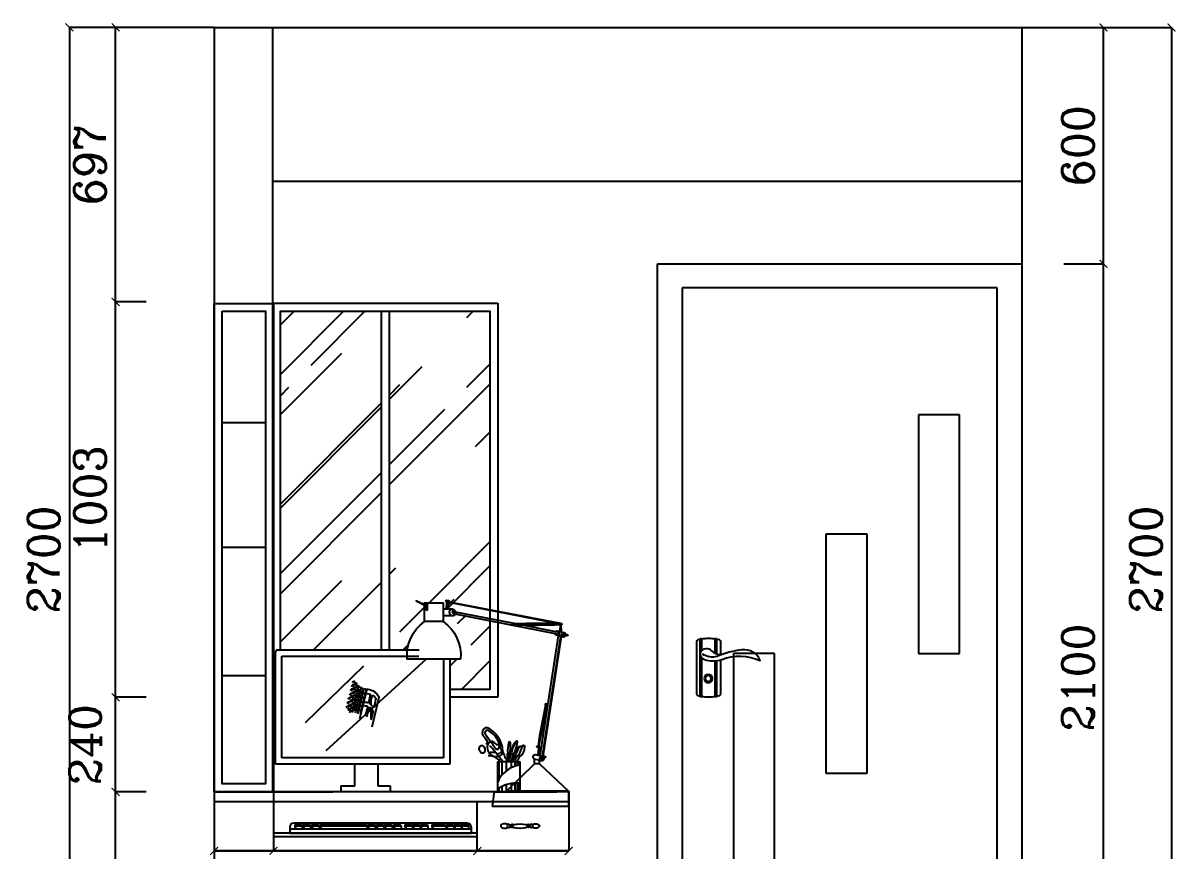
# Model space of a CAD drawing. Header units: millimetres. Extents: x 512961 to 1001058, y -961995 to -458543.
# Drawn here: x 915978 to 918904, y -885479 to -883378 of the extents above; entities that cross this region are included whole.
import ezdxf

# ---------------------------------------------------------------- set-up
doc = ezdxf.new("R2010")
doc.units = ezdxf.units.MM
doc.header["$MEASUREMENT"] = 0
doc.header["$PDMODE"] = 3
doc.linetypes.add('CONTINOUS', pattern=[0])
doc.layers.get('0').update_dxf_attribs({"linetype": 'CONTINUOUS'})
doc.layers.get('DEFPOINTS').update_dxf_attribs({"linetype": 'CONTINUOUS'})
for name, color, linetype in [('3', 44, 'CONTINUOUS'), ('7', 7, 'CONTINUOUS'), ('LAYER3', 4, 'CONTINUOUS'), ('LAYER6', 251, 'CONTINUOUS'), ('O', 7, 'CONTINUOUS'), ('PUB_DIM', 2, 'CONTINUOUS'), ('txt', 7, 'CONTINUOUS'), ('WINDOW', 5, 'CONTINUOUS'), ('墙层5', 5, 'CONTINUOUS'), ('家具内线', 8, 'CONTINUOUS'), ('家具外线', 4, 'CONTINUOUS'), ('衣服', 7, 'CONTINUOUS')]:
    doc.layers.add(name, color=color, linetype=linetype)
doc.styles.get("Standard").update_dxf_attribs({"font": 'complex.shx', "bigfont": 'hzxy.shx'})
doc.dimstyles.new('LMDIM40', dxfattribs={"dimtxt": 80, "dimasz": 20, "dimexe": 0, "dimexo": 0, "dimgap": 25, "dimtad": 1, "dimdec": 0, "dimzin": 0, "dimdsep": 46, "dimtxsty": 'Standard', "dimblk1": 'DOT', "dimblk2": 'DOT', "dimsah": 1, "dimcen": 0, "dimclrd": 2, "dimclre": 2, "dimclrt": 2, "dimadec": 0, "dimazin": 0, "dimtfac": 1, "dimtdec": 0, "dimtmove": 2, "dimatfit": 3, "dimldrblk": 'DOT', "dimfxl": 0, "dimtolj": 1, "dimtzin": 0, "dimarcsym": 0})
pattern_1 = [(45, (19518.77, 24965), (203.646753, 543.05801), [3600, -480, 1200, -240]), (45, (19659.63, 25275.56), (-395.41411, 56.00286), [720, -79.2, 1440, -180]), (45, (19459.37, 25194.1), (768.766493, 996.172033), [1920, -336, 960, -240])]

# ---------------------------------------------------------------- blocks, each defined once
blk = doc.blocks.new('_ArchTick')
at = {"color": 0, "linetype": 'ByBlock', "const_width": 0.15}
blk.add_lwpolyline([(-0.5, -0.5), (0.5, 0.5)], dxfattribs=at)
blk = doc.blocks.new('*D1016')
at = {"layer": 'DEFPOINTS', "color": 0}
for p in [(916212.8, -885329.1), (916290.5, -885329.1), (916290.5, -886039.1)]:
    blk.add_point(p, dxfattribs=at)
at = {"layer": 'txt', "color": 2, "lineweight": -2}
for p, q in [((916290.5, -885329.1), (916212.8, -885329.1)), ((916212.8, -886039.1), (916212.8, -885329.1)), ((916290.5, -886039.1), (916212.8, -886039.1))]:
    blk.add_line(p, q, dxfattribs=at)
at = {"layer": 'txt', "color": 2, "lineweight": -2, "xscale": 20, "yscale": 20, "zscale": 20}
for p, rotation in [((916212.8, -885329.1), 90), ((916212.8, -886039.1), 270)]:
    blk.add_blockref('_ArchTick', p, dxfattribs=dict(at, rotation=rotation))
at = {"layer": 'txt', "color": 2, "insert": (916147.8, -885684.1), "char_height": 80, "attachment_point": 5, "rotation": 90}
blk.add_mtext('\\A1;710', dxfattribs=at)
blk = doc.blocks.new('_DOT')
at = {"color": 0, "linetype": 'ByBlock'}
blk.add_line((-0.5, 0), (-1, 0), dxfattribs=at)
at = {"color": 0, "linetype": 'ByBlock', "const_width": 0.5}
blk.add_lwpolyline([(-0.25, 0, 1), (0.25, 0, 1)], format="xyb", close=True, dxfattribs=at)
blk = doc.blocks.new('DOT')
at = {"color": 0, "linetype": 'ByBlock'}
blk.add_line((-0.35, 0), (-1, 0), dxfattribs=at)
at = {"color": 0, "linetype": 'ByBlock', "const_width": 0.35}
blk.add_lwpolyline([(-0.175, 0, 1), (0.175, 0, 1)], format="xyb", close=True, dxfattribs=at)
blk = doc.blocks.new('*D1017')
at = {"layer": 'DEFPOINTS', "color": 0}
for p in [(916212.8, -885089.1), (916290.5, -885089.1), (916290.5, -885329.1)]:
    blk.add_point(p, dxfattribs=at)
at = {"layer": 'txt', "color": 2, "lineweight": -2}
for p, q in [((916290.5, -885089.1), (916212.8, -885089.1)), ((916212.8, -885329.1), (916212.8, -885089.1)), ((916290.5, -885329.1), (916212.8, -885329.1))]:
    blk.add_line(p, q, dxfattribs=at)
at = {"layer": 'txt', "color": 2, "lineweight": -2, "xscale": 20, "yscale": 20, "zscale": 20}
for p, rotation in [((916212.8, -885089.1), 90), ((916212.8, -885329.1), 270)]:
    blk.add_blockref('_ArchTick', p, dxfattribs=dict(at, rotation=rotation))
at = {"layer": 'txt', "color": 2, "insert": (916135.3, -885209.1), "char_height": 80, "attachment_point": 5, "rotation": 90}
blk.add_mtext('\\A1;240', dxfattribs=at)
blk = doc.blocks.new('*D1018')
at = {"layer": 'DEFPOINTS', "color": 0}
for p in [(916212.8, -884085.7), (916290.5, -884085.7), (916290.5, -885089.1)]:
    blk.add_point(p, dxfattribs=at)
at = {"layer": 'txt', "color": 2, "lineweight": -2}
for p, q in [((916290.5, -884085.7), (916212.8, -884085.7)), ((916212.8, -885089.1), (916212.8, -884085.7)), ((916290.5, -885089.1), (916212.8, -885089.1))]:
    blk.add_line(p, q, dxfattribs=at)
at = {"layer": 'txt', "color": 2, "lineweight": -2, "xscale": 20, "yscale": 20, "zscale": 20}
for p, rotation in [((916212.8, -884085.7), 90), ((916212.8, -885089.1), 270)]:
    blk.add_blockref('_ArchTick', p, dxfattribs=dict(at, rotation=rotation))
at = {"layer": 'txt', "color": 2, "insert": (916147.8, -884587.4), "char_height": 80, "attachment_point": 5, "rotation": 90}
blk.add_mtext('\\A1;1003', dxfattribs=at)
blk = doc.blocks.new('*D1019')
at = {"layer": 'DEFPOINTS', "color": 0}
for p in [(916212.8, -883389.1), (916462.8, -883389.1), (916290.5, -884085.7)]:
    blk.add_point(p, dxfattribs=at)
at = {"layer": 'txt', "color": 2, "lineweight": -2}
for p, q in [((916462.8, -883389.1), (916212.8, -883389.1)), ((916212.8, -884085.7), (916212.8, -883389.1)), ((916290.5, -884085.7), (916212.8, -884085.7))]:
    blk.add_line(p, q, dxfattribs=at)
at = {"layer": 'txt', "color": 2, "lineweight": -2, "xscale": 20, "yscale": 20, "zscale": 20}
for p, rotation in [((916212.8, -883389.1), 90), ((916212.8, -884085.7), 270)]:
    blk.add_blockref('_ArchTick', p, dxfattribs=dict(at, rotation=rotation))
at = {"layer": 'txt', "color": 2, "insert": (916147.8, -883737.4), "char_height": 80, "attachment_point": 5, "rotation": 90}
blk.add_mtext('\\A1;697', dxfattribs=at)
blk = doc.blocks.new('*D1020')
at = {"layer": 'DEFPOINTS', "color": 0}
for p in [(916462.8, -883389.1), (916095.3, -886089.1), (916290.5, -886089.1)]:
    blk.add_point(p, dxfattribs=at)
at = {"layer": 'txt', "color": 2, "lineweight": -2}
for p, q in [((916462.8, -883389.1), (916095.3, -883389.1)), ((916095.3, -883389.1), (916095.3, -886089.1)), ((916290.5, -886089.1), (916095.3, -886089.1))]:
    blk.add_line(p, q, dxfattribs=at)
at = {"layer": 'txt', "color": 2, "lineweight": -2, "xscale": 20, "yscale": 20, "zscale": 20}
for p, rotation in [((916095.3, -883389.1), 90), ((916095.3, -886089.1), 270)]:
    blk.add_blockref('_ArchTick', p, dxfattribs=dict(at, rotation=rotation))
at = {"layer": 'txt', "color": 2, "insert": (916030.3, -884739.1), "char_height": 80, "attachment_point": 5, "rotation": 90}
blk.add_mtext('\\A1;2700', dxfattribs=at)
blk = doc.blocks.new('*D1026')
at = {"layer": 'DEFPOINTS', "color": 0}
for p in [(918619.2, -883989.1), (918720.1, -883989.1), (918619.2, -886089.1)]:
    blk.add_point(p, dxfattribs=at)
at = {"layer": 'txt', "color": 2, "lineweight": -2}
for p, q in [((918619.2, -883989.1), (918720.1, -883989.1)), ((918720.1, -886089.1), (918720.1, -883989.1)), ((918619.2, -886089.1), (918720.1, -886089.1))]:
    blk.add_line(p, q, dxfattribs=at)
at = {"layer": 'txt', "color": 2, "lineweight": -2, "xscale": 20, "yscale": 20, "zscale": 20}
for p, rotation in [((918720.1, -883989.1), 90), ((918720.1, -886089.1), 270)]:
    blk.add_blockref('_ArchTick', p, dxfattribs=dict(at, rotation=rotation))
at = {"layer": 'txt', "color": 2, "insert": (918655.1, -885039.1), "char_height": 80, "attachment_point": 5, "rotation": 90}
blk.add_mtext('\\A1;2100', dxfattribs=at)
blk = doc.blocks.new('*D1027')
at = {"layer": 'DEFPOINTS', "color": 0}
for p in [(918513.5, -883389.1), (918720.1, -883389.1), (918619.2, -883989.1)]:
    blk.add_point(p, dxfattribs=at)
at = {"layer": 'txt', "color": 2, "lineweight": -2}
for p, q in [((918513.5, -883389.1), (918720.1, -883389.1)), ((918720.1, -883989.1), (918720.1, -883389.1)), ((918619.2, -883989.1), (918720.1, -883989.1))]:
    blk.add_line(p, q, dxfattribs=at)
at = {"layer": 'txt', "color": 2, "lineweight": -2, "xscale": 20, "yscale": 20, "zscale": 20}
for p, rotation in [((918720.1, -883389.1), 90), ((918720.1, -883989.1), 270)]:
    blk.add_blockref('_ArchTick', p, dxfattribs=dict(at, rotation=rotation))
at = {"layer": 'txt', "color": 2, "insert": (918655.1, -883689.1), "char_height": 80, "attachment_point": 5, "rotation": 90}
blk.add_mtext('\\A1;600', dxfattribs=at)
blk = doc.blocks.new('*D1028')
at = {"layer": 'DEFPOINTS', "color": 0}
for p in [(918513.5, -883389.1), (918619.2, -886089.1), (918892.8, -886089.1)]:
    blk.add_point(p, dxfattribs=at)
at = {"layer": 'txt', "color": 2, "lineweight": -2}
for p, q in [((918513.5, -883389.1), (918892.8, -883389.1)), ((918892.8, -883389.1), (918892.8, -886089.1)), ((918619.2, -886089.1), (918892.8, -886089.1))]:
    blk.add_line(p, q, dxfattribs=at)
at = {"layer": 'txt', "color": 2, "lineweight": -2, "xscale": 20, "yscale": 20, "zscale": 20}
for p, rotation in [((918892.8, -883389.1), 90), ((918892.8, -886089.1), 270)]:
    blk.add_blockref('_ArchTick', p, dxfattribs=dict(at, rotation=rotation))
at = {"layer": 'txt', "color": 2, "insert": (918827.8, -884739.1), "char_height": 80, "attachment_point": 5, "rotation": 90}
blk.add_mtext('\\A1;2700', dxfattribs=at)
blk = doc.blocks.new('A$C01DA1DB4')
at = {"layer": '3'}
for p, q in [((9, 147.8), (9, 2.1)), ((13, 148.4), (13, 50.1)), ((47, 148.4), (47, 57.3)), ((51, 147.8), (51, 56.9)), ((13, 30.7), (13, 1.5)), ((47, 39.1), (47, 1.5)), ((51, 40.8), (51, 2.1))]:
    blk.add_line(p, q, dxfattribs=at)
at = {"layer": '7'}
for points in [[(60, 55), (60, 141.5, 0.317837), (56.7, 146.2, 0.020494), (51, 147.8, 0.498427), (47, 148.4, 0.087848), (13, 148.4, 0.497981), (9, 147.8, 0.020494), (3.3, 146.2, 0.317837), (0, 141.5), (0, 8.4, 0.317837), (3.3, 3.7, 0.020494), (9, 2.1, 0.497981), (13, 1.5, 0.087848), (47, 1.5, 0.498427), (51, 2.1, 0.020494), (56.7, 3.7, 0.317837), (60, 8.4), (60, 41.8)], [(66.2, 40.4, 0.295184), (41.5, 35, -0.4517), (11.2, 32.2, -0.511556), (19.2, 53.7, -0.169061), (63.4, 53.9, 0.203923), (160.8, 56.8, -0.351886), (114.6, 29.6, -0.07865), (51.9, 46.3, 0.206613), (15, 40.6)]]:
    blk.add_lwpolyline(points, format="xyb", dxfattribs=at)
blk = doc.blocks.new('A$C2AD01419')
at = {"color": 0, "linetype": 'CONTINOUS', "ltscale": 300}
blk.add_blockref('A$C01DA1DB4', (0, -0.8), dxfattribs=at)
blk = doc.blocks.new('A$C4896531B')
at = {"layer": 'O', "color": 7}
for radius in [10.5, 7.5]:
    blk.add_circle((131.7, 46.7), radius, dxfattribs=at)
at = {"layer": 'O', "color": 7, "rotation": 180}
blk.add_blockref('A$C2AD01419', (160.8, 148.3), dxfattribs=at)
blk = doc.blocks.new('A$C0ECD4FA4')
at = {"color": 8}
for centre in [(21, 6.3), (81.2, 6.3)]:
    blk.add_circle(centre, 4.4, dxfattribs=at)
for centre, start, end in [((29.6, 6.3), 44.0172, 308.4791), ((72.5, 6.3), 231.5209, 135.9828)]:
    blk.add_arc(centre, 4.4, start, end, dxfattribs=at)
blk.add_ellipse((10.5, 6.3), major_axis=(-10.5, 0), ratio=0.554056, start_param=3.829133, end_param=8.737237, dxfattribs=at)
at = {"color": 8, "extrusion": (0, 0, -1)}
blk.add_ellipse((51.1, 6), major_axis=(22, 0), ratio=0.272936, dxfattribs=at)
blk.add_ellipse((91.7, 6.3), major_axis=(10.5, 0), ratio=0.554056, start_param=3.829133, end_param=8.737237, dxfattribs=at)
blk = doc.blocks.new('ncf')
at = {"layer": '家具内线'}
for p, q in [((25486.3, -7437.2), (25488.6, -7441)), ((25488.6, -7449.2), (25488.6, -7441)), ((25488.6, -7441), (25504.7, -7441)), ((25507.2, -7437.2), (25509.5, -7441)), ((25509.5, -7449.2), (25509.5, -7441)), ((25509.5, -7441), (25525.5, -7441)), ((25529.1, -7437.2), (25531.4, -7441)), ((25531.4, -7449.2), (25531.4, -7441)), ((25531.4, -7441), (25547.5, -7441)), ((25552.3, -7441), (25669, -7441)), ((25552.3, -7449.2), (25552.3, -7441)), ((25671.4, -7437.2), (25673.7, -7441)), ((25673.7, -7449.2), (25673.7, -7441)), ((25673.7, -7441), (25689.8, -7441)), ((25687.5, -7437.2), (25687.5, -7441)), ((25693.4, -7437.2), (25695.7, -7441)), ((25695.7, -7449.2), (25695.7, -7441)), ((25695.7, -7441), (25711.8, -7441)), ((25714.2, -7437.2), (25716.5, -7441)), ((25716.5, -7449.2), (25716.5, -7441)), ((25716.5, -7441), (25732.6, -7441)), ((25737.3, -7437.2), (25739.6, -7441)), ((25739.6, -7449.2), (25739.6, -7441)), ((25739.6, -7441), (25755.7, -7441)), ((25765.8, -7437.2), (25768.1, -7441)), ((25768.1, -7449.2), (25768.1, -7441)), ((25768.1, -7441), (25784.2, -7441)), ((25785.5, -7437.2), (25787.8, -7441)), ((25787.8, -7441), (25803.8, -7441)), ((25787.8, -7449.2), (25787.8, -7441)), ((25805.2, -7437.2), (25807.5, -7441)), ((25807.5, -7449.2), (25807.5, -7441)), ((25807.5, -7441), (25823.6, -7441)), ((25834.4, -7437.2), (25836.7, -7441)), ((25836.7, -7449.2), (25836.7, -7441)), ((25836.7, -7441), (25852.8, -7441)), ((25852.9, -7441), (25869, -7441)), ((25871.2, -7437.2), (25873.5, -7441)), ((25873.5, -7449.2), (25873.5, -7441)), ((25873.5, -7441), (25889.6, -7441)), ((25890.2, -7437.2), (25892.5, -7441)), ((25892.5, -7449.2), (25892.5, -7441)), ((25892.5, -7441), (25908.6, -7441)), ((25908.5, -7437.2), (25910.8, -7441)), ((25910.8, -7449.2), (25910.8, -7441)), ((25910.8, -7441), (25926.9, -7441))]:
    blk.add_line(p, q, dxfattribs=at)
at = {"layer": '家具外线', "color": 44}
for p, q in [((25473, -7444.2), (25473, -7459.2)), ((25933, -7449.2), (25473, -7449.2)), ((25473, -7459.2), (25933, -7459.2)), ((25923, -7434.2), (25483, -7434.2)), ((25486.3, -7437.2), (25502.4, -7437.2)), ((25486.3, -7445.4), (25486.3, -7437.2)), ((25486.3, -7445.4), (25488.6, -7449.2)), ((25502.4, -7437.2), (25504.7, -7441)), ((25504.7, -7441), (25504.7, -7449.2)), ((25507.2, -7437.2), (25523.3, -7437.2)), ((25507.2, -7445.4), (25507.2, -7437.2)), ((25509.5, -7449.2), (25507.2, -7445.4)), ((25523.3, -7437.2), (25525.5, -7441)), ((25525.5, -7441), (25525.5, -7449.2)), ((25529.1, -7437.2), (25545.2, -7437.2)), ((25529.1, -7445.4), (25529.1, -7437.2)), ((25531.4, -7449.2), (25529.1, -7445.4)), ((25545.2, -7437.2), (25547.5, -7441)), ((25547.5, -7441), (25547.5, -7449.2)), ((25550, -7437.2), (25663.1, -7437.2)), ((25550, -7445.4), (25550, -7437.2)), ((25550, -7437.2), (25552.3, -7441)), ((25552.3, -7449.2), (25550, -7445.4)), ((25663.1, -7437.2), (25663.1, -7441)), ((25669, -7441), (25663.1, -7437.2)), ((25669, -7441), (25669, -7449.2)), ((25671.4, -7437.2), (25687.5, -7437.2)), ((25671.4, -7445.4), (25671.4, -7437.2)), ((25671.4, -7445.4), (25673.7, -7449.2)), ((25687.5, -7437.2), (25689.8, -7441)), ((25689.8, -7441), (25689.8, -7449.2)), ((25693.4, -7437.2), (25709.5, -7437.2)), ((25693.4, -7445.4), (25693.4, -7437.2)), ((25693.4, -7445.4), (25695.7, -7449.2)), ((25709.5, -7437.2), (25711.8, -7441)), ((25711.8, -7441), (25711.8, -7449.2)), ((25714.2, -7437.2), (25730.3, -7437.2)), ((25714.2, -7445.4), (25714.2, -7437.2)), ((25714.2, -7445.4), (25716.5, -7449.2)), ((25730.3, -7437.2), (25732.6, -7441)), ((25732.6, -7441), (25732.6, -7449.2)), ((25737.3, -7437.2), (25753.4, -7437.2)), ((25737.3, -7445.4), (25737.3, -7437.2)), ((25737.3, -7445.4), (25739.6, -7449.2)), ((25753.4, -7437.2), (25755.7, -7441)), ((25755.7, -7441), (25755.7, -7449.2)), ((25765.8, -7437.2), (25781.9, -7437.2)), ((25765.8, -7445.4), (25765.8, -7437.2)), ((25765.8, -7445.4), (25768.1, -7449.2)), ((25781.9, -7437.2), (25784.2, -7441)), ((25784.2, -7441), (25784.2, -7449.2)), ((25785.5, -7437.2), (25801.6, -7437.2)), ((25785.5, -7445.4), (25785.5, -7437.2)), ((25785.5, -7445.4), (25787.8, -7449.2)), ((25801.6, -7437.2), (25803.8, -7441)), ((25803.8, -7441), (25803.8, -7449.2)), ((25805.2, -7445.4), (25805.2, -7437.2)), ((25805.2, -7437.2), (25821.3, -7437.2)), ((25805.2, -7445.4), (25807.5, -7449.2)), ((25821.3, -7437.2), (25823.6, -7441)), ((25823.6, -7441), (25823.6, -7449.2)), ((25834.4, -7437.2), (25850.5, -7437.2)), ((25834.4, -7445.4), (25834.4, -7437.2)), ((25834.4, -7445.4), (25836.7, -7449.2)), ((25850.6, -7437.2), (25866.7, -7437.2)), ((25866.7, -7437.2), (25869, -7441)), ((25869, -7441), (25869, -7449.2)), ((25871.2, -7445.4), (25871.2, -7437.2)), ((25871.2, -7437.2), (25887.3, -7437.2)), ((25871.2, -7445.4), (25873.5, -7449.2)), ((25887.3, -7437.2), (25889.6, -7441)), ((25889.6, -7441), (25889.6, -7449.2)), ((25890.2, -7437.2), (25906.3, -7437.2)), ((25890.2, -7445.4), (25890.2, -7437.2)), ((25890.2, -7445.4), (25892.5, -7449.2)), ((25906.3, -7437.2), (25908.5, -7441)), ((25908.5, -7437.2), (25924.6, -7437.2)), ((25908.5, -7445.4), (25908.5, -7437.2)), ((25908.6, -7441), (25908.6, -7449.2)), ((25924.6, -7437.2), (25926.9, -7441)), ((25926.9, -7441), (25926.9, -7449.2)), ((25933, -7444.2), (25933, -7459.2))]:
    blk.add_line(p, q, dxfattribs=at)
at = {"layer": '家具外线'}
blk.add_line((25550, -7445.4), (25550, -7437.2), dxfattribs=at)
at = {"layer": '家具外线', "color": 44}
for centre, start, end in [((25483, -7444.2), 90, 180), ((25923, -7444.2), 0, 90)]:
    blk.add_arc(centre, 10, start, end, dxfattribs=at)
blk = doc.blocks.new('*D1184')
at = {"layer": 'DEFPOINTS', "color": 0}
for p in [(916462.8, -885479.1), (916613.5, -885479.1), (916613.5, -885479.1)]:
    blk.add_point(p, dxfattribs=at)
at = {"layer": 'txt', "color": 2, "lineweight": -2}
for p, q in [((916462.8, -885479.1), (916462.8, -885479.1)), ((916462.8, -885479.1), (916613.5, -885479.1)), ((916613.5, -885479.1), (916613.5, -885479.1))]:
    blk.add_line(p, q, dxfattribs=at)
at = {"layer": 'txt', "color": 2, "lineweight": -2, "xscale": 20, "yscale": 20, "zscale": 20, "rotation": 180}
blk.add_blockref('_ArchTick', (916462.8, -885479.1), dxfattribs=at)
at = {"layer": 'txt', "color": 2, "lineweight": -2, "xscale": 20, "yscale": 20, "zscale": 20}
blk.add_blockref('_ArchTick', (916613.5, -885479.1), dxfattribs=at)
at = {"layer": 'txt', "color": 2, "insert": (916538.2, -885636.6), "char_height": 80, "attachment_point": 5}
blk.add_mtext('\\A1;151', dxfattribs=at)
blk = doc.blocks.new('*D1185')
at = {"layer": 'DEFPOINTS', "color": 0}
for p in [(916613.5, -885479.1), (917130.8, -885479.1), (917130.8, -885479.1)]:
    blk.add_point(p, dxfattribs=at)
at = {"layer": 'txt', "color": 2, "lineweight": -2}
for p, q in [((916613.5, -885479.1), (916613.5, -885479.1)), ((916613.5, -885479.1), (917130.8, -885479.1)), ((917130.8, -885479.1), (917130.8, -885479.1))]:
    blk.add_line(p, q, dxfattribs=at)
at = {"layer": 'txt', "color": 2, "lineweight": -2, "xscale": 20, "yscale": 20, "zscale": 20, "rotation": 180}
blk.add_blockref('_ArchTick', (916613.5, -885479.1), dxfattribs=at)
at = {"layer": 'txt', "color": 2, "lineweight": -2, "xscale": 20, "yscale": 20, "zscale": 20}
blk.add_blockref('_ArchTick', (917130.8, -885479.1), dxfattribs=at)
at = {"layer": 'txt', "color": 2, "insert": (916872.2, -885613.6), "char_height": 80, "attachment_point": 5}
blk.add_mtext('\\A1;517', dxfattribs=at)
blk = doc.blocks.new('*D1186')
at = {"layer": 'DEFPOINTS', "color": 0}
for p in [(917130.8, -885479.1), (917362.8, -885479.1), (917362.8, -885479.1)]:
    blk.add_point(p, dxfattribs=at)
at = {"layer": 'txt', "color": 2, "lineweight": -2}
for p, q in [((917130.8, -885479.1), (917130.8, -885479.1)), ((917130.8, -885479.1), (917362.8, -885479.1)), ((917362.8, -885479.1), (917362.8, -885479.1))]:
    blk.add_line(p, q, dxfattribs=at)
at = {"layer": 'txt', "color": 2, "lineweight": -2, "xscale": 20, "yscale": 20, "zscale": 20, "rotation": 180}
blk.add_blockref('_ArchTick', (917130.8, -885479.1), dxfattribs=at)
at = {"layer": 'txt', "color": 2, "lineweight": -2, "xscale": 20, "yscale": 20, "zscale": 20}
blk.add_blockref('_ArchTick', (917362.8, -885479.1), dxfattribs=at)
at = {"layer": 'txt', "color": 2, "insert": (917246.8, -885636.6), "char_height": 80, "attachment_point": 5}
blk.add_mtext('\\A1;232', dxfattribs=at)

msp = doc.modelspace()

# ---------------------------------------------------------------- hatches: boundary and pattern name
at = {"layer": 'txt'}
h = msp.add_hatch(dxfattribs=at)
h.set_pattern_fill('AR-RROOF', color=252, scale=240, angle=45, style=0)
h.set_pattern_definition(pattern_1)
h.paths.add_polyline_path([(916886.8, -884109.1), (916630.9, -884109.1), (916630.9, -884969.1), (916886.8, -884969.1)])
h = msp.add_hatch(dxfattribs=at)
h.set_pattern_fill('AR-RROOF', color=252, scale=240, angle=45, style=0)
h.set_pattern_definition(pattern_1)
h.paths.add_polyline_path([(917162.8, -884109.1), (916906.8, -884109.1), (916906.8, -884969.1), (916953.1, -884969.1, -0.213192), (916997.1, -884897.1), (916997.1, -884855.6), (916975.5, -884844.6), (916975.7, -884844.1), (916975.5, -884844), (916975.5, -884844.6), (916975.7, -884844.1), (916986, -884849.3), (917052.7, -884849.3), (917052.8, -884847.5, -1.141397), (917055, -884843.3), (917055.3, -884843.4), (917056.6, -884865.4), (917064.3, -884865.4, -0.439171), (917075.3, -884872.9), (917162.8, -884890)])
h.paths.add_polyline_path([(917058.6, -884844, 0.066885), (917058.3, -884843.9, -0.037782)], flags=16)
at = {"layer": '家具外线'}
h = msp.add_hatch(dxfattribs=at)
h.set_pattern_fill('ANSI31', color=256, scale=500, style=0)
h.set_pattern_definition([(45, (316076.19, -352326.09), (-44.194174, 44.194174), [])])
h.paths.add_polyline_path([(917162.8, -885069.1), (917162.8, -884889.4), (917104.9, -884878, -0.174916), (917100.5, -884882.3, -0.083987), (917098.8, -884882.6), (917074.2, -884882.6), (917074.2, -884897.1, -0.273505), (917118.5, -884992.6), (917061.1, -884992.6), (917061.1, -885069.1)])
at = {"layer": '衣服'}
h = msp.add_hatch(dxfattribs=at)
h.set_pattern_fill('ANSI31', color=44, scale=26.5335, angle=42.7614, style=0)
h.set_pattern_definition([(92.238647, (926286.877, -890588.0208), (2.65132495, 0.1036447), [])])
edge = h.paths.add_edge_path()
edge.add_ellipse((917224.3, -884903.5), major_axis=(1.07, 1.07), ratio=1, start_angle=252.8132, end_angle=356.7456)
edge.add_ellipse((917291.5, -889513.9), major_axis=(-30.8, 4611.7), ratio=1, start_angle=358.9884, end_angle=360.4382, ccw=False)
edge.add_ellipse((917344, -884903.2), major_axis=(1.45, 1.45), ratio=1, start_angle=110.2784, end_angle=168.295)
edge.add_line((917342.3, -884904.3), (917342.3, -884904.4))
edge.add_ellipse((917278.1, -883487.3), major_axis=(-1003.1, 1003.1), ratio=1, start_angle=132.8572, end_angle=137.5949, ccw=False)
h = msp.add_hatch(dxfattribs=at)
h.set_pattern_fill('ANSI31', color=44, scale=39.80025, style=0)
h.set_pattern_definition([(135, (926057.918, -890937.6303), (2.8143027, 2.8143027), [])])
edge = h.paths.add_edge_path()
edge.add_ellipse((917303.9, -885108.1), major_axis=(0.684, 0.684), ratio=1, start_angle=225.4892, end_angle=229.9626)
edge.add_line((917304, -885109.1), (917306.9, -885109.1))
edge.add_ellipse((912336.6, -884218.5), major_axis=(-4960, 946.1), ratio=1, start_angle=179.4275, end_angle=180.6408, ccw=False)
edge.add_line((917286.9, -885214.1), (917284.8, -885213.5))
edge.add_ellipse((918696.9, -885419.1), major_axis=(1009, 1009), ratio=1, start_angle=122.4534, end_angle=126.7162, ccw=False)

# ---------------------------------------------------------------- linework, layer by layer
at = {"layer": 'LAYER3'}
for p, q in [((917362.8, -885329.1), (916462.8, -885329.1)), ((917362.8, -885354.1), (916462.8, -885354.1)), ((917130.8, -885479.1), (917130.8, -885354.1)), ((917130.8, -885433.6), (916613.5, -885433.6)), ((917362.8, -885479.1), (916462.8, -885479.1))]:
    msp.add_line(p, q, dxfattribs=at)
at = {"layer": 'PUB_DIM', "color": 8, "ltscale": 3}
msp.add_line((917130.8, -885443.6), (916613.5, -885443.6), dxfattribs=at)
at = {"layer": 'txt'}
for p, q in [((916610.9, -883779.6), (918513.5, -883779.6)), ((916462.8, -884739.1), (916462.8, -884089.6)), ((916462.8, -884089.6), (916614, -884089.6)), ((916610.9, -884089.1), (916610.9, -885089.1)), ((916886.8, -884109.1), (916886.8, -884969.1)), ((916906.8, -884109.1), (916906.8, -884969.1)), ((916482.8, -884391.6), (916593.5, -884391.6)), ((916593.5, -884709.3), (916482.8, -884709.3)), ((916462.8, -885329.1), (916462.8, -884739.1)), ((916462.8, -884739.1), (916462.8, -884739.1)), ((916462.8, -884739.1), (916462.8, -884739.1)), ((916482.8, -885034.1), (916593.5, -885034.1)), ((916462.8, -885329.1), (916462.8, -885479.1)), ((916613.5, -885329.1), (916613.5, -885479.1)), ((917362.8, -885329.1), (917362.8, -885479.1))]:
    msp.add_line(p, q, dxfattribs=at)
msp.add_lwpolyline([(916482.8, -884109.6), (916593.5, -884109.6), (916593.5, -885309.1), (916482.8, -885309.1)], close=True, dxfattribs=at)
msp.add_lwpolyline([(916630.9, -884969.1), (916630.9, -884109.1), (917162.8, -884109.1), (917162.8, -885069.1), (917061.1, -885069.1)], dxfattribs=at)
at = {"layer": 'WINDOW'}
for p, q in [((916462.8, -883389.1), (918513.5, -883389.1)), ((916462.8, -883389.1), (916462.8, -886089.1)), ((916610.9, -883389.1), (916610.9, -885329.1)), ((918513.5, -886089.1), (918513.5, -883389.1))]:
    msp.add_line(p, q, dxfattribs=at)
at = {"layer": '家具内线', "ltscale": 500}
for p, q in [((918250.5, -884372.6), (918250.5, -884978.4)), ((918354.8, -884372.6), (918250.5, -884372.6)), ((918354.8, -884978.4), (918354.8, -884372.6)), ((918120, -884675.5), (918015.7, -884675.5)), ((918015.7, -884675.5), (918015.7, -885281.3)), ((918120, -885281.3), (918120, -884675.5)), ((917885.3, -884978.4), (917780.9, -884978.4)), ((917780.9, -884978.4), (917780.9, -885584.2)), ((917885.3, -885584.2), (917885.3, -884978.4)), ((918250.5, -884978.4), (918354.8, -884978.4)), ((918015.7, -885281.3), (918120, -885281.3))]:
    msp.add_line(p, q, dxfattribs=at)
at = {"layer": '家具外线'}
for p, q in [((917587.9, -886089.1), (917587.9, -883989.1)), ((917587.9, -883989.1), (918513.5, -883989.1)), ((918513.5, -886089.1), (918513.5, -883989.1)), ((918450.5, -884049.7), (917650.5, -884049.7)), ((917650.5, -884049.7), (917650.5, -886089.1)), ((918450.5, -886089.1), (918450.5, -884049.7)), ((916610.9, -884089.1), (917182.8, -884089.1)), ((917182.8, -884089.1), (917182.8, -885089.1)), ((917182.8, -885089.1), (917061.1, -885089.1))]:
    msp.add_line(p, q, dxfattribs=at)
msp.add_lwpolyline([(916462.8, -884089.6), (916613.5, -884089.6), (916613.5, -885329.1), (916462.8, -885329.1)], close=True, dxfattribs=at)
at = {"layer": '衣服', "color": 44}
for p, q in [((917068.1, -884865.4), (917043.9, -884865.4)), ((917052.8, -884847.4), (917051.8, -884865.4)), ((917055.6, -884843.4), (917055.6, -884843.4)), ((917055.6, -884848), (917056.6, -884865.4)), ((917057.8, -884843.7), (917057.8, -884843.8)), ((917337.9, -884902.3), (917059.1, -884848.4)), ((917342.5, -884902.1), (917059.3, -884847.4)), ((917043.9, -884897.1), (916997.1, -884897.1)), ((917068.4, -884882.6), (917043.9, -884882.6)), ((917337.5, -884929.9), (917074.5, -884878)), ((917224.5, -884902.1), (917075.3, -884872.9)), ((917338.6, -884924.7), (917240.9, -884905.4)), ((917341.5, -884904.4), (917339.5, -884921.9)), ((917342.9, -884905.1), (917343.9, -884922.9)), ((917335.7, -884933.1), (917289.1, -885237.2)), ((917341.9, -884934.7), (917295.4, -885238.7)), ((917342.9, -884935), (917296.4, -885239)), ((917344, -884935.2), (917297.4, -885239.8)), ((917359, -884930.3), (917354.9, -884930.3)), ((916618.9, -885259.1), (916618.9, -884974.1)), ((916623.9, -884969.1), (916983.5, -884969.1)), ((916634.9, -884985.1), (916982.7, -884985.1)), ((916634.9, -885243.1), (916634.9, -884985.1)), ((916694.6, -885153.1), (916842.4, -885009.4)), ((916747.1, -885224.2), (917001, -884992.6)), ((917045.1, -884992.6), (917045.1, -885243.1)), ((917061.1, -884992.6), (917061.1, -885259.1)), ((916810, -885071.8), (916810.3, -885068.1)), ((916813, -885071.8), (916810, -885071.8)), ((916810.3, -885068.1), (916813.7, -885068.1)), ((916812.4, -885061.2), (916812.8, -885057.5)), ((916815.3, -885061.4), (916812.4, -885061.2)), ((916812.8, -885057.5), (916816, -885057.5)), ((916813.7, -885068.1), (916813, -885071.8)), ((916815.1, -885051.2), (916815.3, -885047.3)), ((916817.7, -885051.5), (916815.1, -885051.2)), ((916815.3, -885047.3), (916818.8, -885047.8)), ((916816, -885057.5), (916815.3, -885061.4)), ((916816.8, -885068.3), (916817.4, -885063.7)), ((916820.4, -885068.3), (916816.8, -885068.3)), ((916817.4, -885063.7), (916821.3, -885063.7)), ((916818.8, -885047.8), (916817.7, -885051.5)), ((916819, -885057.2), (916819.7, -885052.6)), ((916823.2, -885057.5), (916819, -885057.2)), ((916819.7, -885052.6), (916824.3, -885052.8)), ((916821.3, -885063.7), (916820.4, -885068.3)), ((916820.6, -885075), (916821.6, -885070.2)), ((916821.6, -885070.2), (916826.7, -885070.2)), ((916823, -885064.6), (916823.9, -885059.1)), ((916828.1, -885064.2), (916823, -885064.6)), ((916824.3, -885052.8), (916823.2, -885057.5)), ((916823.9, -885059.1), (916829.2, -885059.1)), ((916826.7, -885070.2), (916825.1, -885075)), ((916827.8, -885070), (916829.4, -885063)), ((916834, -885069.9), (916827.8, -885070)), ((916829.2, -885059.1), (916828.1, -885064.2)), ((916829.4, -885063), (916835.6, -885063.5)), ((916833, -885143.1), (916851, -885068.6)), ((916835.6, -885063.5), (916834, -885069.9)), ((916834.3, -885075.3), (916836.3, -885067.2)), ((916836.3, -885067.2), (916841.6, -885067.2)), ((916841.6, -885067.2), (916839.5, -885075.4)), ((916840.4, -885078.3), (916842.8, -885068.3)), ((916842.8, -885068.3), (916846.1, -885067.9)), ((916846.1, -885067.9), (916849, -885067.4)), ((916849, -885067.4), (916846.3, -885078.7)), ((916849.6, -885067.3), (916849.6, -885067.3)), ((916851, -885068.6), (916853.3, -885068.6)), ((916853.3, -885068.6), (916857.4, -885069)), ((916857.4, -885069), (916859.9, -885069.9)), ((916859.9, -885069.9), (916863.7, -885071.5)), ((916863.7, -885071.5), (916866.6, -885073)), ((916801.9, -885104.6), (916802.4, -885100.6)), ((916802.4, -885100.6), (916805.7, -885100.7)), ((916804, -885093.7), (916804.9, -885089.8)), ((916807.3, -885093.3), (916804, -885093.7)), ((916804.9, -885089.8), (916808.2, -885090)), ((916805.7, -885100.7), (916804.9, -885104.6)), ((916806.8, -885082.9), (916807.7, -885079.1)), ((916810.5, -885083.3), (916806.8, -885082.9)), ((916808.2, -885090), (916807.3, -885093.3)), ((916807.7, -885079.1), (916811.4, -885079.2)), ((916808.6, -885100), (916809.6, -885096)), ((916812.3, -885100.7), (916808.6, -885100)), ((916809.6, -885096), (916813.5, -885096)), ((916811.4, -885079.2), (916810.5, -885083.3)), ((916811.2, -885089.3), (916811.7, -885085.1)), ((916815.4, -885089.8), (916811.2, -885089.3)), ((916811.7, -885085.1), (916816.5, -885085.2)), ((916813.5, -885096), (916812.3, -885100.7)), ((916813.1, -885107.1), (916814, -885102.2)), ((916814, -885078.7), (916814.6, -885074.3)), ((916817.9, -885079.1), (916814, -885078.7)), ((916814, -885102.2), (916818.8, -885102.3)), ((916814.6, -885074.3), (916818.8, -885074.8)), ((916815.3, -885096.5), (916816, -885091.6)), ((916820.2, -885096.5), (916815.3, -885096.5)), ((916816.5, -885085.2), (916815.4, -885089.8)), ((916816, -885091.6), (916821.6, -885091.6)), ((916818.8, -885074.8), (916817.9, -885079.1)), ((916818.4, -885085.8), (916819.3, -885080.8)), ((916822.7, -885085.9), (916818.4, -885085.8)), ((916819.3, -885080.8), (916824.1, -885081)), ((916819.5, -885102), (916821.6, -885095.5)), ((916826.2, -885101.8), (916819.5, -885102)), ((916821.6, -885091.6), (916820.2, -885096.5)), ((916825.1, -885075), (916820.6, -885075)), ((916821.6, -885095.5), (916827.6, -885095.5)), ((916824.1, -885081), (916822.7, -885085.9)), ((916823.4, -885090.9), (916824.4, -885084.9)), ((916828.5, -885090.9), (916823.4, -885090.9)), ((916824.4, -885084.9), (916830.1, -885084.9)), ((916825.8, -885080.5), (916827.1, -885073.9)), ((916831.1, -885080.3), (916825.8, -885080.5)), ((916827.6, -885095.5), (916826.2, -885101.8)), ((916826.4, -885107.5), (916828.4, -885099.3)), ((916827.1, -885073.9), (916832.7, -885073.9)), ((916828.4, -885099.3), (916833.6, -885099.4)), ((916830.1, -885084.9), (916828.5, -885090.9)), ((916829.2, -885095.9), (916831.1, -885088.5)), ((916829.2, -885095.9), (916834.4, -885096)), ((916832.7, -885073.9), (916831.1, -885080.3)), ((916831.1, -885088.5), (916836.3, -885088.7)), ((916833.6, -885099.4), (916831.6, -885107.7)), ((916831.8, -885085.6), (916833.5, -885078.3)), ((916831.8, -885085.6), (916837, -885085.6)), ((916832.7, -885110.1), (916835, -885100.7)), ((916833.5, -885078.3), (916838.8, -885078.5)), ((916834.3, -885075.3), (916839.5, -885075.4)), ((916836.3, -885088.7), (916834.4, -885096)), ((916835, -885100.7), (916841, -885100.8)), ((916835.2, -885099.7), (916837.5, -885090.3)), ((916835.2, -885099.7), (916841.3, -885099.9)), ((916838.8, -885078.5), (916837, -885085.6)), ((916837.4, -885090.3), (916843.5, -885090.4)), ((916837.7, -885089.2), (916840, -885079.8)), ((916837.7, -885089.2), (916843.8, -885089.1)), ((916841, -885100.8), (916838.8, -885110)), ((916840, -885079.8), (916846, -885080)), ((916840.4, -885078.3), (916846.3, -885078.7)), ((916843.5, -885090.4), (916841.3, -885099.9)), ((916844.6, -885102.1), (916842.9, -885102.1)), ((916846, -885080), (916843.8, -885089.1)), ((916847.3, -885102.1), (916844.6, -885102.1)), ((916845.1, -885090.5), (916845.1, -885090.5)), ((916850.8, -885102.5), (916847.3, -885102.1)), ((916848.3, -885079.5), (916855.6, -885080.1)), ((916858.7, -885081.9), (916854.3, -885104.5)), ((916855.6, -885080.1), (916858.9, -885080.9)), ((916858.3, -885107.4), (916864.5, -885083.4)), ((916858.9, -885080.9), (916858.7, -885081.9)), ((916861.1, -885108.1), (916861.1, -885096.5)), ((916881.1, -885089.6), (916863.1, -885164.9)), ((916864.5, -885083.4), (916867.4, -885085.4)), ((916866.6, -885073), (916870.5, -885075.7)), ((916867.4, -885085.4), (916869.7, -885087.5)), ((916873.2, -885092.5), (916868, -885115.5)), ((916869.7, -885087.5), (916871.3, -885089.6)), ((916870.5, -885075.7), (916872.6, -885078.2)), ((916871.3, -885089.6), (916872.8, -885091.3)), ((916872.6, -885078.2), (916875.7, -885080.7)), ((916872.8, -885091.3), (916873.2, -885092.5)), ((916875.7, -885080.7), (916877.4, -885083.2)), ((916877.4, -885083.2), (916879.6, -885086.1)), ((916879.6, -885086.1), (916880.9, -885088.6)), ((916880.9, -885088.6), (916881.1, -885089.6)), ((916798.9, -885115.2), (916800.1, -885111.1)), ((916802.2, -885115.7), (916798.9, -885115.2)), ((916800.1, -885111.1), (916803.4, -885111.3)), ((916804.9, -885104.6), (916801.9, -885104.6)), ((916803.4, -885111.3), (916802.2, -885115.7)), ((916803.6, -885122.1), (916803.8, -885117.5)), ((916807.5, -885122.3), (916803.6, -885122.1)), ((916803.8, -885117.5), (916808.7, -885117.7)), ((916806.4, -885106.9), (916810.5, -885107.1)), ((916806.6, -885111.3), (916806.4, -885106.9)), ((916809.6, -885111.3), (916806.6, -885111.3)), ((916807.3, -885128.3), (916808.7, -885123.3)), ((916808.7, -885117.7), (916807.5, -885122.3)), ((916808.7, -885123.3), (916813.7, -885123.5)), ((916810.5, -885107.1), (916809.6, -885111.3)), ((916810.3, -885117.5), (916811.4, -885112.7)), ((916814.9, -885117.5), (916810.3, -885117.5)), ((916811.4, -885112.7), (916816.1, -885112.9)), ((916813.7, -885123.5), (916812.4, -885128.1)), ((916817.6, -885106.9), (916813.1, -885107.1)), ((916816.1, -885112.9), (916814.9, -885117.5)), ((916815.3, -885122.8), (916816.8, -885116.6)), ((916820.9, -885123), (916815.3, -885122.8)), ((916816.8, -885116.6), (916822.5, -885117)), ((916818.8, -885102.3), (916817.6, -885106.9)), ((916817.9, -885112.4), (916819, -885106.7)), ((916823.7, -885112.2), (916817.9, -885112.4)), ((916819, -885106.7), (916824.8, -885106.9)), ((916822.5, -885117), (916820.9, -885123)), ((916821.3, -885128.3), (916823.1, -885121.2)), ((916821.9, -885119.3), (916830.5, -885119.3)), ((916823.1, -885121.2), (916828.2, -885121.2)), ((916824.8, -885106.9), (916823.7, -885112.2)), ((916823.9, -885117.7), (916825.7, -885110.5)), ((916823.9, -885117.7), (916829.1, -885117.6)), ((916825.7, -885110.5), (916830.9, -885110.5)), ((916826.4, -885107.5), (916831.6, -885107.7)), ((916828.2, -885121.2), (916826.4, -885128.4)), ((916827.5, -885131.4), (916829.8, -885122.1)), ((916830.9, -885110.5), (916829.1, -885117.6)), ((916829.8, -885122.1), (916835.9, -885122.1)), ((916830.1, -885120.9), (916832.4, -885111.3)), ((916830.1, -885120.9), (916836.2, -885120.9)), ((916832.4, -885111.3), (916838.5, -885111.5)), ((916832.7, -885110.1), (916838.8, -885110)), ((916835.9, -885122.1), (916833.8, -885131)), ((916838.5, -885111.5), (916836.2, -885120.9)), ((916836.6, -885119.3), (916838.8, -885119.3)), ((916840.9, -885110.5), (916844.2, -885110.4)), ((916844.2, -885110.4), (916847.3, -885110.6)), ((916852.5, -885112), (916846.3, -885136.3)), ((916847.3, -885110.6), (916849.6, -885111)), ((916849.6, -885111), (916852.1, -885112)), ((916850.4, -885138.8), (916856.8, -885114.3)), ((916852.7, -885103.5), (916850.8, -885102.5)), ((916852.1, -885112), (916852.5, -885112)), ((916854.3, -885104.5), (916852.7, -885103.5)), ((916855.5, -885119.3), (916863.2, -885119.3)), ((916856.8, -885114.3), (916858.5, -885115.3)), ((916860.2, -885107.5), (916858.3, -885107.4)), ((916858.5, -885115.3), (916861, -885116.8)), ((916862.6, -885109.1), (916860.2, -885107.5)), ((916866.8, -885123.8), (916860.8, -885146.3)), ((916861, -885116.8), (916863.9, -885120.1)), ((916861.1, -885145.3), (916861.1, -885116.9)), ((916864.3, -885111), (916862.6, -885109.1)), ((916863.9, -885120.1), (916865.7, -885122.8)), ((916866.6, -885113.5), (916864.3, -885111)), ((916865.7, -885122.8), (916866.8, -885123.8)), ((916868, -885115.5), (916866.6, -885113.5)), ((917303.9, -885109.1), (917308.7, -885109.1)), ((917304.1, -885105.9), (917309.2, -885105.9)), ((917286.1, -885217.1), (917284.1, -885236.1)), ((917287.6, -885217.6), (917288.5, -885237.1)), ((917045.1, -885243.1), (916634.9, -885243.1)), ((917177.3, -885229.1), (917163.6, -885229.1)), ((917180.7, -885232.4), (917195.2, -885251.4)), ((917190.5, -885229.1), (917189.9, -885229.1)), ((917190.5, -885228.6), (917190.5, -885229.1)), ((917275.8, -885258), (917275.8, -885246.2)), ((917302.4, -885239.2), (917297.5, -885239.2)), ((917061.1, -885259.1), (916618.9, -885259.1)), ((916819.5, -885279.1), (916819.5, -885259.1)), ((916878.5, -885259.1), (916878.5, -885314.1)), ((917185.6, -885255.5), (917185.6, -885298)), ((917192.7, -885255.5), (917192.7, -885287.1)), ((917203.6, -885255.5), (917203.6, -885276.2)), ((917216.5, -885255.5), (917216.5, -885268)), ((917226, -885255.5), (917226, -885264.2)), ((917231.9, -885255.5), (917231.9, -885262.7)), ((917236, -885255.5), (917236, -885261.9)), ((917288.5, -885258), (917275.8, -885258)), ((917288.5, -885258), (917288.5, -885249.4)), ((916819.5, -885314.1), (916819.5, -885279.1)), ((916462.8, -885329.1), (916764.2, -885329.1)), ((916462.8, -885329.1), (916462.8, -885365.1)), ((916802.9, -885314.1), (916819.5, -885314.1)), ((916878.5, -885314.1), (916910, -885314.1)), ((916910, -885314.1), (916910, -885329.1)), ((917173.3, -885329.1), (917332.5, -885329.1)), ((917185.6, -885319.7), (917185.6, -885325.5)), ((917192.7, -885315.8), (917192.7, -885325.5)), ((917203.6, -885311.4), (917203.6, -885325.5)), ((917361.8, -885327), (917204.7, -885327)), ((917216.5, -885308.2), (917216.5, -885325.5)), ((917226, -885307.2), (917226, -885325.5)), ((917231.9, -885307.1), (917231.9, -885325.5)), ((917236, -885307.3), (917236, -885325.5)), ((917362.8, -885329.1), (917362.8, -885365.1))]:
    msp.add_line(p, q, dxfattribs=at)
for points in [[(917088.1, -884992.6), (916952.8, -884992.6, -0.273505), (916997.1, -884897.1), (916997.1, -884849.3), (917043.9, -884849.3), (917043.9, -884897.1, -0.273505)], [(917058, -884848.3, -0.130303), (917057.3, -884848.2, -0.576801), (917057, -884844.1, -0.264517), (917058.3, -884843.9, -0.710752)], [(917070.2, -884882.3, -0.130303), (917067.5, -884882.5, -0.598804), (917063.1, -884866.5, -0.121835), (917068.4, -884865.4, -0.710752)], [(917225, -884902.1, 0.130303), (917224.5, -884902.1, 0.576801), (917223.9, -884904.6, 0.264517), (917224.7, -884904.9, 0.710752)], [(917344.7, -884905.2, -0.130303), (917344.2, -884905.2, -0.331854), (917343.6, -884902.4, -0.328319), (917344.4, -884902.1, -0.500332)], [(917349.8, -884936.5, -0.130303), (917347.9, -884936.2, -0.576801), (917347.9, -884925, -0.264517), (917351.4, -884924.7, -0.710752)], [(917359.5, -884933.4, -0.130303), (917359, -884933.5, -0.576801), (917358.3, -884930.7, -0.264517), (917359.1, -884930.4, -0.710752)], [(917303.6, -885109, 0.130303), (917304.1, -885109.1, 0.576801), (917304.8, -885106.3, 0.264517), (917304, -885106, 0.710752)], [(917183.9, -885200.5, 0.137475), (917159.6, -885173.9, 0.776251), (917150.9, -885182.2, 0.002838), (917177.1, -885218.8, 0.429638), (917183.4, -885220.5, 0.337778)], [(917136.1, -885223.4, 0.494693), (917148.1, -885229.3, 0.504105), (917145, -885212.6, 0.784574)], [(917189.1, -885218.4, -0.367207), (917188.7, -885214.7, 0.035332), (917192.4, -885211.5, 0.375934), (917192.7, -885210.5, 0.282839), (917189, -885205.6, 0.525995), (917187.9, -885205.9, -0.03837), (917185.2, -885208.5, -0.278503), (917180.6, -885210.1, 0.051605), (917172.5, -885203.6, 0.336078), (917165.9, -885202.1, 0.327683), (917155.9, -885215.5, 0.483279), (917182.4, -885238.8, 0.278421), (917193.5, -885233.9, 0.26987)], [(917210.1, -885204.1, 0.068567), (917207.9, -885231, 0.171442), (917213, -885231, 0.061135), (917215.1, -885205.2, 0.86391)], [(917217.3, -885230.3, 0.412247), (917223.3, -885232.7, 0.062199), (917233.1, -885203, 0.822017), (917228.4, -885201.2, 0.072348)], [(917230.1, -885241.4, 0.127023), (917243.7, -885218.1, 0.843025), (917238.4, -885214.7, 0.49573), (917229.9, -885226.7, 0.941447), (917231.1, -885224.9, -0.479132), (917237.4, -885216.5, 0.085864), (917226.3, -885239, 0.197585)], [(917287.6, -885217.6, -0.130303), (917287.1, -885217.5, -0.576801), (917287.3, -885214.6, -0.264517), (917288.2, -885214.5, -0.710752)], [(917294.5, -885250.7, -0.130303), (917292.6, -885250.4, -0.576801), (917292.5, -885239.2, -0.264517), (917296.1, -885238.9, -0.710752)], [(917302.9, -885242.3, -0.130303), (917302.4, -885242.4, -0.576801), (917301.6, -885239.5, -0.264517), (917302.5, -885239.2, -0.710752)], [(917184.6, -885329.1, -0.392971), (917182.5, -885325.5), (917182.5, -885255.5, -0.392971), (917184.6, -885251.9), (917236.6, -885251.9, -0.392971), (917238.7, -885255.5), (917238.7, -885325.5, -0.392971), (917236.6, -885329.1)]]:
    msp.add_lwpolyline(points, format="xyb", close=True, dxfattribs=at)
for points in [[(917001.6, -884857.3), (916975.5, -884844), (916975.5, -884844.6), (917001.6, -884857.9)], [(917003.7, -884849.3), (917003.7, -884868.2), (917001.6, -884868.2), (917001.6, -884849.3)], [(917066.9, -884871.4), (917070, -884876.3), (917070.3, -884876), (917067.3, -884871.2), (917066.9, -884871.4)], [(917342.6, -884902), (917344.2, -884902)], [(917344.5, -884905.2), (917342.6, -884905.1)], [(917350.8, -884928.5), (917348.8, -884931.9), (917349.1, -884932.2), (917351.2, -884928.8), (917350.8, -884928.5)], [(917359.2, -884933.5), (917354, -884933.5)], [(917296.3, -885243.9), (917292.6, -885245.3), (917292.7, -885245.7), (917296.4, -885244.4), (917296.3, -885243.9)], [(917302.6, -885242.4), (917299.2, -885242.4)], [(916805, -885329.1), (916785, -885329.1), (916785, -885314.1), (916802.9, -885314.1)], [(917168.5, -885365.1), (917362.8, -885365.1), (917362.8, -885329.1)]]:
    msp.add_lwpolyline(points, dxfattribs=at)
for points in [[(917057.7, -884848.3), (917052.4, -884847.3, -0.641064), (917052.9, -884843), (917058, -884843.8)], [(917057.8, -884844.2, -0.083661), (917058.2, -884844.2, -0.685038), (917058.1, -884848)], [(917066.7, -884867, -0.083661), (917068.3, -884866.9, -0.685038), (917070.3, -884881.1)], [(917224.8, -884902.1), (917220.3, -884902.1, 0.641064), (917220.1, -884904.9)], [(917219.4, -884904.1, 0.174695), (917220.1, -884904.9), (917224.5, -884904.9)], [(917224.4, -884904.7, 0.083661), (917224.7, -884904.7, 0.685038), (917225, -884902.3)], [(917329.1, -884922.8, -0.177444), (917332.8, -884920.3), (917350.5, -884924.4)], [(917350, -884925.5, -0.083661), (917351.1, -884925.7, -0.685038), (917350.1, -884935.7, -0.685038)], [(917348.9, -884936.5), (917330.7, -884931.8, -0.183148), (917328.1, -884928.1, -0.183148)], [(917358.8, -884930.7, -0.083661), (917359.1, -884930.6, -0.685038), (917359.5, -884933.2, -0.685038)], [(917162, -885211.5, -0.054271), (917177.5, -885229.5, 0.413964), (917184.9, -885232.2, 0.470401), (917192.7, -885209.5, 0.178552), (917160.9, -885168.7, 0.613976), (917143.5, -885176.8, 0.190834), (917145.1, -885185.9, -0.080387), (917156.9, -885202.6, -0.480673), (917156.5, -885203.6, 0.141795), (917154.2, -885206, 0.300946), (917154.8, -885208.5)], [(917226.9, -885203.9, 0.206729), (917224.7, -885205.7, 0.11288), (917218.2, -885223.5, 0.432516), (917218.3, -885223.6, 0.187695), (917219.1, -885223.2)], [(917234.4, -885236.4, 0.00789), (917238.8, -885239.8, 0.252046), (917251.3, -885215.2, 0.619807), (917246.6, -885211.8, 0.00275), (917243.9, -885216.9)], [(917287.3, -885217.5), (917282.7, -885216, -0.641064), (917283.4, -885213.1), (917287.9, -885214.4)], [(917287.8, -885214.7, -0.083661), (917288.1, -885214.8, -0.685038), (917287.7, -885217.4, -0.685038)], [(917293.5, -885250.7), (917275.3, -885246, -0.641064), (917277.4, -885234.5), (917295.1, -885238.6)], [(917294.6, -885239.7, -0.083661), (917295.8, -885239.9, -0.685038), (917294.7, -885249.9, -0.685038)], [(917302.2, -885239.5, -0.083661), (917302.5, -885239.5, -0.685038), (917302.9, -885242.1, -0.685038)], [(917288.5, -885258), (917361.8, -885327, -0.414214), (917362.8, -885328), (917362.8, -885329.1), (917203.6, -885329.1), (917203.6, -885328, -0.414214), (917204.7, -885327), (917275.8, -885258)]]:
    msp.add_lwpolyline(points, format="xyb", dxfattribs=at)
for centre, radius, start, end in [((917278.1, -883487.3), 1418.5, 267.8572, 272.5857), ((917291.5, -889513.9), 4611.8, 89.3709, 90.8241), ((917334.5, -884926.6), 4.54, 312.1606, 24.1418), ((917344, -884903.6), 2.06, 130.7011, 229.2989), ((917345.5, -884903.6), 1.45, 136.5153, 230.7579), ((916623.9, -884974.1), 5, 90, 180), ((918696.9, -885419.1), 1427, 167.4534, 171.7162), ((912336.6, -884218.5), 5049.4, 348.6283, 349.8412), ((917161.3, -885271.1), 33.3, 36.5606, 95.2018), ((917309.7, -885190.6), 119.9, 195.5271, 210.6314), ((917071.4, -885232.3), 136.4, 351.7667, 0.5456), ((914679.8, -884894.4), 2555.5, 351.9582, 352.4297), ((917311.3, -885272.5), 102.7, 155.9956, 168.3749), ((917484.6, -885343.6), 284.2, 157.0645, 161.1908), ((917058.3, -885156.3), 187.2, 329.3194, 333.8102), ((917110.1, -885168.4), 140.5, 323.5464, 328.7029), ((917176.7, -885205.6), 70.9, 319.2997, 331.2082), ((917246.6, -885329.9), 68.8, 96.605, 158.5808), ((917230.1, -885391.5), 84.5, 84.1492, 124.2622)]:
    msp.add_arc(centre, radius, start, end, dxfattribs=at)
msp.add_open_spline([(917303.6, -885108.8), (917303.7, -885108.8), (917303.8, -885108.8), (917304.1, -885108.8), (917304.2, -885108.7), (917304.5, -885108.5), (917304.6, -885108.4), (917304.8, -885108.1), (917304.9, -885107.9), (917305, -885107.5), (917304.9, -885107.3), (917304.9, -885107), (917304.8, -885106.8), (917304.7, -885106.5), (917304.6, -885106.4), (917304.4, -885106.3), (917304.4, -885106.3), (917304.3, -885106.3), (917304.3, -885106.3), (917304.3, -885106.3), (917304.3, -885106.3)], degree=3, knots=[3.294068, 3.294068, 3.294068, 3.294068, 3.647859, 3.647859, 4.043866, 4.043866, 4.439873, 4.439873, 4.83588, 4.83588, 5.231886, 5.231886, 5.627893, 5.627893, 6.0239, 6.0239, 6.283185, 6.283185, 6.283185, 6.295262, 6.295262, 6.295262, 6.295262], dxfattribs=at)
msp.add_open_spline([(917173.3, -885329.1), (917171.6, -885341.2), (917170.1, -885353.2), (917168.6, -885365.1)], degree=3, dxfattribs=at)

# ---------------------------------------------------------------- block references
at = {"layer": 'LAYER6', "color": 4, "extrusion": (0, 0, -1), "zscale": -1}
msp.add_blockref('A$C4896531B', (-917848.5, -885088.3), dxfattribs=at)
at = {"layer": '墙层5', "color": 4, "xscale": -0.9599999999627471, "yscale": 0.9599999999627471, "zscale": 0.9599999999999993}
msp.add_blockref('A$C0ECD4FA4', (917288.3, -885421.8), dxfattribs=at)
at = {"layer": '衣服', "color": 44}
msp.add_blockref('ncf', (891181.9, -877974.4), dxfattribs=at)

# ---------------------------------------------------------------- dimensions: what is measured, and where the dimension line sits
at = {"layer": 'txt'}
for base, p1, p2, angle, picture, middle in [((916095.3, -886089.1), (916462.8, -883389.1), (916290.5, -886089.1), 90, '*D1020', (916030.3, -884739.1)), ((916212.8, -883389.1), (916290.5, -884085.7), (916462.8, -883389.1), 270, '*D1019', (916147.8, -883737.4)), ((918720.1, -883389.1), (918619.2, -883989.1), (918513.5, -883389.1), 270, '*D1027', (918655.1, -883689.1)), ((918892.8, -886089.1), (918513.5, -883389.1), (918619.2, -886089.1), 90, '*D1028', (918827.8, -884739.1)), ((918720.1, -883989.1), (918619.2, -886089.1), (918619.2, -883989.1), 270, '*D1026', (918655.1, -885039.1)), ((916212.8, -884085.7), (916290.5, -885089.1), (916290.5, -884085.7), 270, '*D1018', (916147.8, -884587.4)), ((916212.8, -885089.1), (916290.5, -885329.1), (916290.5, -885089.1), 270, '*D1017', (916135.3, -885209.1)), ((916212.8, -885329.1), (916290.5, -886039.1), (916290.5, -885329.1), 270, '*D1016', (916147.8, -885684.1))]:
    dim = msp.add_linear_dim(base=base, p1=p1, p2=p2, angle=angle, dimstyle='LMDIM40', override={"dimblk": 'ArchTick', "dimsah": 0, "dimldrblk": 'DOT'}, dxfattribs=at)
    dim.commit()
    dim.dimension.update_dxf_attribs({"geometry": picture, "text_midpoint": middle})
for base, p1, p2, picture, middle in [((916613.5, -885479.1), (916462.8, -885479.1), (916613.5, -885479.1), '*D1184', (916538.2, -885636.6)), ((917362.8, -885479.1), (917130.8, -885479.1), (917362.8, -885479.1), '*D1186', (917246.8, -885636.6))]:
    dim = msp.add_linear_dim(base=base, p1=p1, p2=p2, dimstyle='LMDIM40', override={"dimblk": 'ArchTick', "dimsah": 0, "dimldrblk": 'DOT'}, dxfattribs=at)
    dim.commit()
    dim.dimension.update_dxf_attribs({"geometry": picture, "text_midpoint": middle})
dim = msp.add_linear_dim(base=(917130.8, -885479.1), p1=(916613.5, -885479.1), p2=(917130.8, -885479.1), dimstyle='LMDIM40', override={"dimblk": 'ArchTick', "dimsah": 0, "dimldrblk": 'DOT'}, dxfattribs=at)
dim.commit()
dim.dimension.update_dxf_attribs({"geometry": '*D1185', "text_midpoint": (916872.2, -885613.6), "dimtype": 160})

doc.saveas('drawing.dxf')
